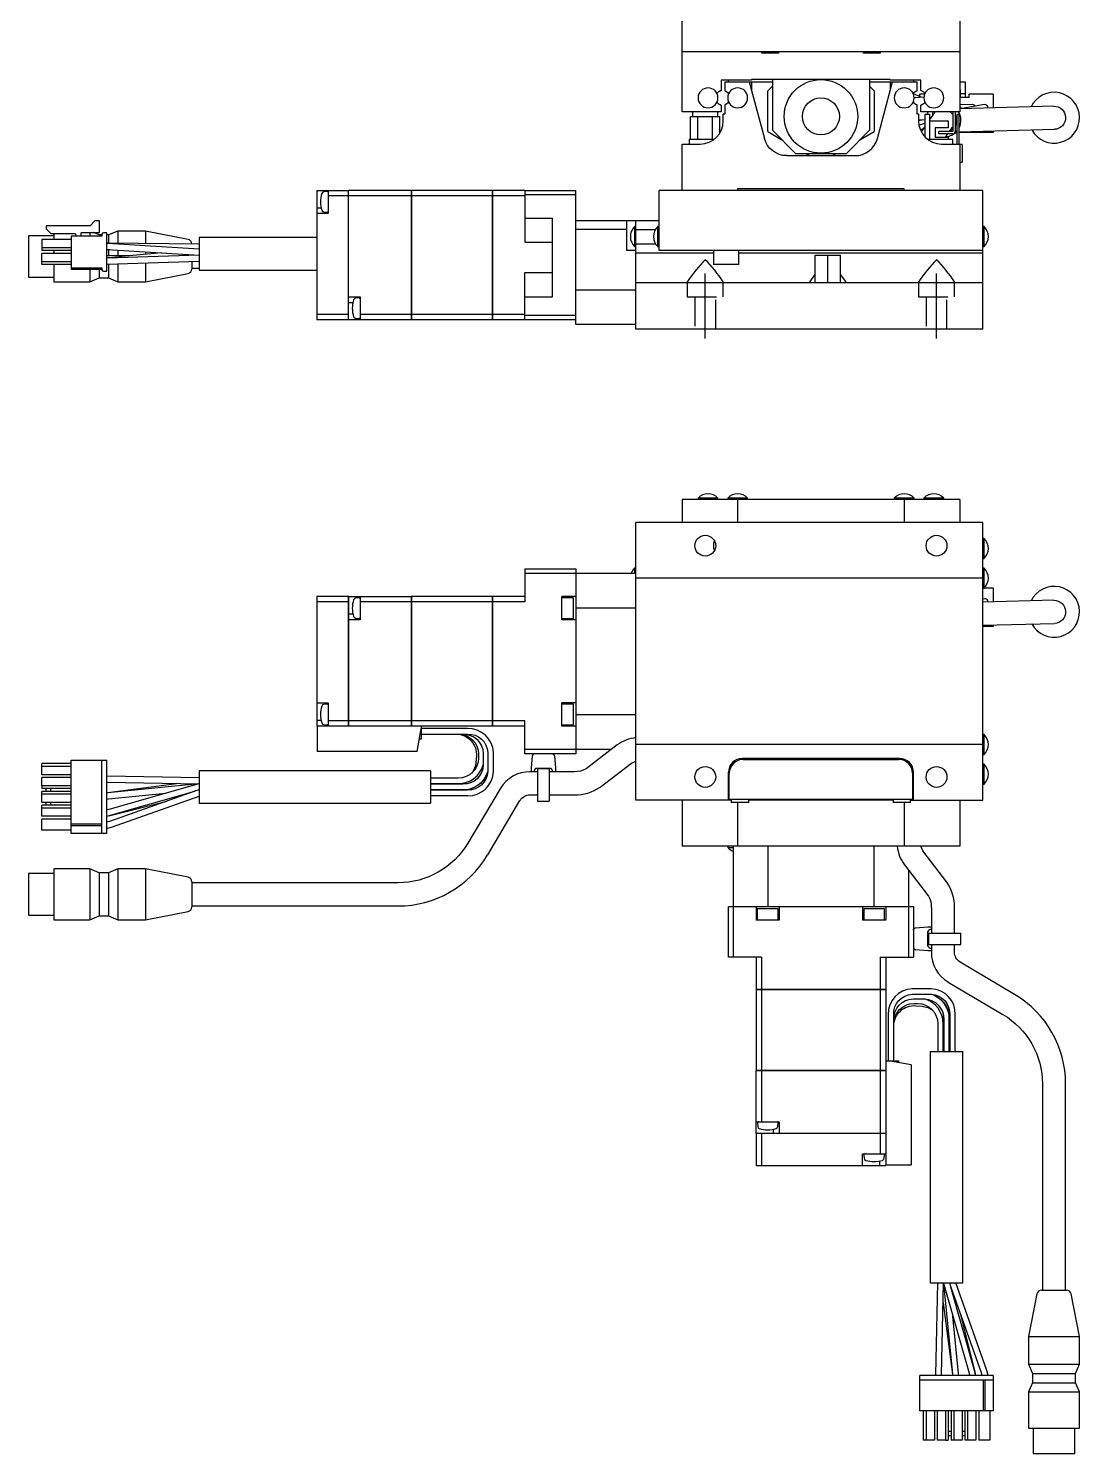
# Model space of a CAD drawing. Extents: x 0 to 994, y -8 to 791.
# Drawn here: x 256.3 to 483.5, y 10 to 318.1 of the extents above; entities that cross this region are included whole.
import ezdxf

# ---------------------------------------------------------------- set-up
doc = ezdxf.new("R2010")
doc.units = 0
doc.header["$LTSCALE"] = 0.5
doc.linetypes.add('CENTER', pattern=[50.8, 31.75, -6.35, 6.35, -6.35])
doc.linetypes.add('DASHED', pattern=[19.05, 12.7, -6.35])
for name, color, linetype in [('MSM_CENTER', 1, 'CENTER'), ('MSM_CONTINUOUS', 7, 'CONTINUOUS'), ('MSM_DASHED', 4, 'DASHED')]:
    doc.layers.add(name, color=color, linetype=linetype)

msp = doc.modelspace()

# ---------------------------------------------------------------- linework, layer by layer
at = {"layer": 'MSM_CENTER'}
for p, q in [((402.62, 251.14), (402.62, 265.14)), ((452.62, 251.14), (452.62, 265.14))]:
    msp.add_line(p, q, dxfattribs=at)
at = {"layer": 'MSM_CONTINUOUS'}
for p, q in [((397.62, 300.14), (397.62, 323.14)), ((457.62, 323.14), (457.62, 300.14)), ((397.62, 313.14), (457.62, 313.14)), ((414.82, 312.79), (414.82, 313.14)), ((418.42, 312.79), (414.82, 312.79)), ((417.37, 313.14), (417.37, 312.79)), ((418.42, 313.14), (418.42, 312.79)), ((436.82, 312.79), (436.82, 313.14)), ((440.42, 312.79), (436.82, 312.79)), ((437.87, 312.79), (437.87, 313.14)), ((440.42, 313.14), (440.42, 312.79)), ((412.62, 306.94), (406.02, 306.94)), ((406.02, 306.94), (406.02, 304.75)), ((406.82, 306.64), (406.82, 304.67)), ((406.82, 306.64), (417.12, 306.64)), ((407.62, 306.64), (407.62, 306.94)), ((412.12, 306.64), (415.41, 294.34)), ((442.62, 307.14), (412.62, 307.14)), ((412.62, 307.14), (412.62, 306.94)), ((412.62, 306.64), (412.62, 304.77)), ((417.12, 305.64), (416.12, 304.64)), ((417.12, 307.14), (417.12, 296.14)), ((438.12, 307.14), (438.12, 296.14)), ((438.12, 306.64), (448.42, 306.64)), ((439.12, 304.64), (438.12, 305.64)), ((439.82, 294.34), (443.12, 306.64)), ((442.62, 306.94), (442.62, 307.14)), ((449.22, 306.94), (442.62, 306.94)), ((442.62, 306.64), (442.62, 304.77)), ((447.62, 306.94), (447.62, 306.64)), ((448.42, 304.67), (448.42, 306.64)), ((449.22, 304.75), (449.22, 306.94)), ((458.87, 306.52), (457.62, 306.52)), ((458.87, 303.49), (458.87, 306.52)), ((406.02, 304.75), (405.66, 304.54)), ((407.62, 303.93), (407.62, 304.18)), ((407.62, 302.1), (407.62, 302.35)), ((416.12, 295.83), (416.12, 304.64)), ((439.12, 304.64), (439.12, 295.83)), ((447.62, 304.18), (447.62, 303.93)), ((449.3, 303.31), (447.62, 304.03)), ((447.62, 302.35), (447.62, 302.1)), ((448.07, 303.21), (449.88, 303.36)), ((449.02, 303.43), (449.02, 303.95)), ((450.03, 303.95), (449.02, 303.95)), ((449.58, 304.54), (449.22, 304.75)), ((457.76, 304.89), (457.62, 304.89)), ((457.76, 303.8), (457.62, 303.8)), ((459.67, 303.24), (457.62, 303.24)), ((457.76, 303.24), (457.76, 304.89)), ((458.87, 303.99), (457.76, 303.99)), ((459.67, 303.24), (459.67, 303.95)), ((464.87, 303.95), (459.67, 303.95)), ((464.87, 303.95), (464.87, 300.99)), ((406.02, 300.14), (397.62, 300.14)), ((399.44, 294.14), (399.44, 299.14)), ((399.44, 299.14), (405.79, 299.14)), ((399.87, 300.14), (399.87, 299.14)), ((401.03, 294.14), (401.03, 299.14)), ((404.2, 294.14), (404.2, 299.14)), ((405.37, 299.14), (405.37, 300.14)), ((405.66, 301.74), (406.02, 301.53)), ((405.79, 295.55), (405.79, 299.14)), ((406.02, 301.53), (406.02, 300.14)), ((406.52, 298.14), (406.52, 299.64)), ((406.82, 299.64), (406.52, 299.64)), ((406.82, 301.6), (406.82, 299.64)), ((448.42, 299.64), (448.42, 301.6)), ((448.72, 299.64), (448.42, 299.64)), ((448.72, 299.64), (448.72, 298.14)), ((449.22, 301.53), (449.58, 301.74)), ((449.22, 300.14), (449.22, 301.53)), ((457.62, 300.14), (449.22, 300.14)), ((450.12, 294.67), (450.12, 299.64)), ((450.12, 299.64), (451.12, 299.64)), ((450.72, 299.64), (450.72, 300.14)), ((451.12, 299.64), (451.12, 294.14)), ((451.93, 299.62), (451.12, 298.44)), ((451.12, 298.94), (451.39, 298.84)), ((451.82, 299.46), (451.82, 300.14)), ((456.12, 300.14), (456.12, 295.84)), ((456.62, 300.14), (456.62, 295.84)), ((457.02, 299.64), (457.02, 293.14)), ((457.02, 299.64), (457.52, 299.64)), ((457.52, 293.14), (457.52, 299.64)), ((460.41, 301.69), (457.62, 301.6)), ((477.95, 301.34), (457.62, 300.8)), ((462.98, 301.67), (458.16, 300.82)), ((416.12, 295.83), (419.2, 294.05)), ((417.12, 296.14), (422.12, 291.14)), ((433.12, 291.14), (438.12, 296.14)), ((436.03, 294.05), (439.12, 295.83)), ((449.52, 298.34), (448.7, 298.19)), ((450.12, 298.29), (448.72, 298.41)), ((450.12, 297.63), (448.81, 297.21)), ((449.02, 298.25), (449.02, 298.39)), ((449.75, 296.46), (449.12, 296.19)), ((450.12, 296.99), (449.3, 295.8)), ((451.12, 298.14), (455.12, 298.14)), ((455.12, 296.64), (452.32, 296.64)), ((452.32, 296.64), (452.32, 294.64)), ((453.12, 295.34), (453.12, 295.84)), ((456.12, 295.84), (453.12, 295.84)), ((455.12, 298.14), (455.12, 296.64)), ((455.39, 295.84), (456.05, 296.79)), ((457.52, 295.8), (478.08, 296.34)), ((464.87, 295.99), (464.87, 295.67)), ((397.62, 283.14), (397.62, 293.14)), ((397.62, 293.14), (401.52, 293.14)), ((404.52, 294.14), (399.12, 294.14)), ((399.12, 294.14), (399.12, 293.14)), ((456.12, 294.14), (450.72, 294.14)), ((452.32, 294.64), (455.12, 294.64)), ((456.12, 295.34), (453.12, 295.34)), ((453.72, 293.14), (457.62, 293.14)), ((454.57, 294.64), (455.05, 295.34)), ((455.12, 294.64), (455.12, 294.14)), ((456.12, 293.14), (456.12, 294.14)), ((457.02, 295.67), (456.76, 295.67)), ((456.88, 295.78), (457.02, 295.79)), ((464.87, 295.67), (457.52, 295.67)), ((457.62, 293.14), (457.62, 283.14)), ((458.12, 293.04), (457.62, 293.04)), ((458.12, 293.04), (458.12, 289.24)), ((420.24, 290.64), (434.99, 290.64)), ((422.12, 291.14), (433.12, 291.14)), ((424.25, 291.14), (425.12, 290.64)), ((430.12, 290.64), (430.98, 291.14)), ((457.62, 289.24), (458.12, 289.24)), ((318.62, 283.14), (318.62, 255.14)), ((318.62, 283.14), (325.51, 283.14)), ((320.91, 282.87), (320.14, 282.8)), ((321.12, 283.14), (321.12, 278.14)), ((325.51, 281.98), (321.12, 281.98)), ((325.51, 255.14), (325.51, 283.14)), ((325.52, 283.13), (325.51, 283.13)), ((325.52, 281.98), (325.51, 281.98)), ((339.12, 283.14), (325.52, 283.14)), ((325.52, 255.14), (325.52, 283.14)), ((339.12, 281.98), (325.52, 281.98)), ((339.12, 255.14), (339.12, 283.14)), ((339.12, 283.13), (339.13, 283.13)), ((339.12, 281.98), (339.13, 281.98)), ((339.13, 283.14), (339.13, 255.14)), ((356.62, 283.14), (339.13, 283.14)), ((356.62, 281.98), (339.13, 281.98)), ((356.62, 255.14), (356.62, 283.14)), ((356.62, 283.13), (356.63, 283.13)), ((356.62, 281.98), (356.63, 281.98)), ((356.63, 283.14), (356.63, 255.14)), ((363.62, 283.14), (356.63, 283.14)), ((363.62, 281.98), (356.63, 281.98)), ((363.62, 283.14), (374.62, 283.14)), ((363.62, 283.14), (363.62, 271.9)), ((374.62, 282.14), (363.62, 282.14)), ((374.62, 254.14), (374.62, 283.14)), ((462.62, 283.14), (392.62, 283.14)), ((392.62, 270.14), (392.62, 283.14)), ((445.62, 283.44), (409.62, 283.44)), ((409.62, 283.44), (409.62, 283.14)), ((445.62, 283.14), (445.62, 283.44)), ((462.62, 253.14), (462.62, 283.14)), ((318.62, 279.39), (319.56, 279.39)), ((321.12, 278.14), (318.62, 278.14)), ((320.14, 278.47), (320.91, 278.41)), ((260.11, 275.5), (260.11, 274.8)), ((269.65, 275.5), (260.11, 275.5)), ((260.11, 274.8), (261.11, 273.8)), ((270.67, 276.52), (269.65, 275.5)), ((271.67, 276.52), (270.67, 276.52)), ((271.67, 273.99), (271.67, 276.52)), ((275.61, 274.34), (273.61, 273.49)), ((275.61, 274.34), (275.61, 271.67)), ((281.62, 274.34), (275.61, 274.34)), ((281.62, 274.34), (281.62, 271.62)), ((290.81, 272.53), (281.62, 274.34)), ((363.62, 277.14), (369.62, 277.14)), ((369.62, 260.14), (369.62, 277.14)), ((374.62, 276.64), (392.62, 276.64)), ((385.62, 274.64), (374.62, 274.64)), ((385.62, 276.64), (385.62, 270.14)), ((387.32, 275.29), (387.32, 270.99)), ((387.62, 275.29), (387.32, 275.29)), ((387.62, 253.14), (387.62, 276.64)), ((387.62, 274.67), (391.84, 274.67)), ((392.32, 275.29), (392.32, 270.99)), ((392.62, 275.29), (392.32, 275.29)), ((462.91, 275.29), (462.62, 275.29)), ((462.91, 270.99), (462.91, 275.29)), ((256.32, 273.34), (256.32, 264.34)), ((261.82, 273.34), (256.32, 273.34)), ((265.57, 272.51), (259.22, 272.51)), ((259.22, 272.51), (259.22, 270.11)), ((261.11, 273.8), (266.24, 273.8)), ((261.82, 273.8), (261.82, 272.51)), ((272.2, 273.24), (265.57, 273.24)), ((265.57, 273.24), (265.57, 266.13)), ((266.52, 273.52), (266.52, 273.24)), ((267.67, 273.24), (267.67, 273.84)), ((267.82, 273.99), (271.67, 273.99)), ((269.61, 273.99), (269.61, 273.24)), ((271.61, 273.49), (270.43, 273.99)), ((271.61, 273.49), (271.61, 273.24)), ((272.2, 273.49), (271.61, 273.49)), ((272.2, 273.65), (272.2, 273.24)), ((273.22, 273.95), (272.5, 273.95)), ((273.42, 271.68), (273.21, 271.69)), ((273.22, 265.67), (273.22, 273.95)), ((273.61, 273.49), (273.22, 273.49)), ((273.55, 271.69), (273.22, 271.69)), ((293.22, 270.44), (273.42, 271.68)), ((293.22, 271.53), (273.55, 271.69)), ((273.61, 273.49), (273.61, 271.66)), ((291.62, 271.55), (291.62, 271.55)), ((293.22, 272.91), (293.22, 265.91)), ((318.62, 272.91), (293.22, 272.91)), ((363.62, 271.9), (369.62, 271.9)), ((387.62, 271.6), (391.84, 271.6)), ((265.57, 270.71), (259.22, 270.71)), ((265.57, 270.11), (259.22, 270.11)), ((259.22, 267.11), (259.22, 269.51)), ((265.57, 269.51), (259.22, 269.51)), ((261.82, 270.11), (261.82, 269.51)), ((273.22, 270.39), (273.34, 270.38)), ((273.22, 270.38), (273.34, 270.37)), ((273.88, 268.99), (273.22, 268.99)), ((273.5, 268.52), (273.22, 268.5)), ((273.29, 268.49), (273.22, 268.49)), ((293.2, 269.14), (273.29, 268.49)), ((273.34, 270.38), (293.2, 269.14)), ((273.34, 270.37), (274, 270.34)), ((285.06, 269.65), (273.5, 268.52)), ((273.61, 270.36), (273.61, 268.99)), ((278.74, 269.03), (273.88, 268.99)), ((275.61, 270.24), (275.61, 269.01)), ((281.62, 269.86), (281.62, 269.31)), ((387.62, 270.14), (385.62, 270.14)), ((387.32, 270.99), (387.62, 270.99)), ((387.62, 269.64), (404.37, 269.64)), ((392.32, 270.99), (392.62, 270.99)), ((462.62, 270.14), (392.62, 270.14)), ((404.37, 270.14), (404.37, 267.14)), ((409.87, 267.14), (409.87, 270.14)), ((409.87, 269.64), (462.62, 269.64)), ((426.37, 263.14), (426.37, 269.14)), ((426.37, 269.14), (431.87, 269.14)), ((429.12, 263.14), (429.12, 269.14)), ((431.87, 263.14), (431.87, 269.14)), ((462.62, 270.99), (462.91, 270.99)), ((265.57, 267.71), (259.22, 267.71)), ((265.57, 267.11), (259.22, 267.11)), ((261.82, 267.11), (261.82, 263.34)), ((265.57, 266.38), (272.2, 266.38)), ((265.57, 266.13), (272.2, 266.13)), ((269.61, 266.13), (269.61, 263.34)), ((271.61, 266.13), (271.61, 264.19)), ((272.2, 266.38), (272.2, 265.97)), ((272.5, 265.67), (273.22, 265.67)), ((273.22, 267.19), (273.33, 267.19)), ((273.33, 267.19), (293.22, 267.84)), ((273.61, 267.2), (273.61, 264.19)), ((275.61, 267.27), (275.61, 263.34)), ((281.62, 267.46), (281.62, 263.34)), ((281.62, 263.34), (290.81, 265.14)), ((291.62, 267.79), (291.62, 266.13)), ((291.62, 266.34), (293.22, 266.34)), ((293.22, 265.91), (318.62, 265.91)), ((363.62, 255.14), (363.62, 265.37)), ((363.62, 265.37), (369.62, 265.37)), ((409.87, 267.14), (404.37, 267.14)), ((256.32, 264.34), (261.82, 264.34)), ((261.82, 263.34), (269.61, 263.34)), ((269.61, 263.34), (271.61, 264.19)), ((271.61, 264.19), (273.61, 264.19)), ((273.61, 264.19), (275.61, 263.34)), ((275.61, 263.34), (281.62, 263.34)), ((462.62, 263.14), (387.62, 263.14)), ((398.72, 263.26), (398.88, 263.14)), ((398.72, 263.26), (398.72, 263.14)), ((406.36, 263.14), (406.52, 263.26)), ((406.52, 263.26), (406.49, 263.4)), ((406.52, 263.14), (406.52, 263.26)), ((425.22, 263.26), (425.38, 263.14)), ((425.22, 263.26), (425.38, 263.14)), ((425.27, 263.44), (426.37, 264.97)), ((432.99, 263.4), (431.87, 264.97)), ((432.86, 263.14), (433.02, 263.26)), ((432.86, 263.14), (433.02, 263.26)), ((448.72, 263.26), (448.72, 263.14)), ((448.72, 263.26), (448.88, 263.14)), ((456.36, 263.14), (456.52, 263.26)), ((456.52, 263.26), (456.49, 263.4)), ((456.52, 263.14), (456.52, 263.26)), ((325.52, 260.14), (328.02, 260.14)), ((325.52, 258.89), (326.45, 258.89)), ((327.8, 259.87), (327.03, 259.8)), ((328.02, 260.14), (328.02, 255.14)), ((363.62, 260.14), (369.62, 260.14)), ((374.62, 261.64), (387.62, 261.64)), ((325.51, 256.29), (318.62, 256.29)), ((325.52, 256.3), (325.51, 256.3)), ((339.12, 256.29), (328.02, 256.29)), ((339.12, 256.3), (339.13, 256.3)), ((356.62, 256.29), (339.13, 256.29)), ((356.62, 256.3), (356.63, 256.3)), ((363.62, 256.29), (356.63, 256.29)), ((363.62, 256.14), (374.62, 256.14)), ((325.51, 255.14), (318.62, 255.14)), ((325.52, 255.15), (325.51, 255.15)), ((339.12, 255.14), (325.52, 255.14)), ((327.03, 255.47), (327.8, 255.41)), ((339.12, 255.15), (339.13, 255.15)), ((356.62, 255.14), (339.13, 255.14)), ((356.62, 255.15), (356.63, 255.15)), ((363.62, 255.14), (356.63, 255.14)), ((374.62, 255.14), (363.62, 255.14)), ((387.62, 254.14), (374.62, 254.14)), ((462.62, 253.14), (387.62, 253.14)), ((397.62, 216.3), (397.62, 211.3)), ((457.62, 216.3), (397.62, 216.3)), ((405.37, 216.59), (401.07, 216.59)), ((401.07, 216.59), (401.07, 216.3)), ((405.37, 216.3), (405.37, 216.59)), ((411.77, 216.59), (407.47, 216.59)), ((407.47, 216.59), (407.47, 216.3)), ((409.62, 216.3), (409.62, 211.3)), ((411.77, 216.3), (411.77, 216.59)), ((447.77, 216.59), (443.47, 216.59)), ((443.47, 216.59), (443.47, 216.3)), ((445.62, 216.3), (445.62, 211.3)), ((447.77, 216.3), (447.77, 216.59)), ((454.17, 216.59), (449.87, 216.59)), ((449.87, 216.59), (449.87, 216.3)), ((454.17, 216.3), (454.17, 216.59)), ((457.62, 216.3), (457.62, 211.3)), ((462.62, 211.3), (387.62, 211.3)), ((387.62, 151.3), (387.62, 211.3)), ((462.62, 151.3), (462.62, 211.3)), ((462.91, 207.85), (462.62, 207.85)), ((462.91, 203.55), (462.91, 207.85)), ((462.62, 203.55), (462.91, 203.55)), ((363.62, 201.3), (374.62, 201.3)), ((363.62, 201.3), (363.62, 194.15)), ((387.62, 200.3), (363.62, 200.3)), ((374.62, 201.3), (374.62, 161.3)), ((387.32, 201.45), (387.32, 200.3)), ((387.62, 201.45), (387.32, 201.45)), ((462.91, 201.45), (462.62, 201.45)), ((462.91, 197.15), (462.91, 201.45)), ((462.62, 199.3), (387.62, 199.3)), ((325.51, 195.3), (318.62, 195.3)), ((318.62, 195.3), (318.62, 167.3)), ((325.51, 194.15), (318.62, 194.15)), ((325.51, 167.3), (325.51, 195.3)), ((325.52, 195.29), (325.51, 195.29)), ((325.52, 194.14), (325.51, 194.14)), ((325.52, 195.3), (325.52, 167.3)), ((325.52, 195.3), (339.12, 195.3)), ((327.8, 195.03), (327.03, 194.96)), ((328.02, 195.3), (328.02, 190.3)), ((339.12, 194.15), (328.02, 194.15)), ((339.12, 167.3), (339.12, 195.3)), ((339.12, 195.29), (339.13, 195.29)), ((339.12, 194.14), (339.13, 194.14)), ((339.13, 195.3), (339.13, 167.3)), ((356.62, 195.3), (339.13, 195.3)), ((356.62, 194.15), (339.13, 194.15)), ((356.62, 167.3), (356.62, 195.3)), ((356.62, 195.29), (356.63, 195.29)), ((356.62, 194.14), (356.63, 194.14)), ((356.63, 195.3), (356.63, 167.3)), ((363.62, 195.3), (356.63, 195.3)), ((363.62, 194.15), (356.63, 194.15)), ((374.62, 195.3), (371.62, 195.3)), ((371.62, 190.3), (371.62, 195.3)), ((374.12, 195.05), (371.62, 195.05)), ((374.12, 190.55), (374.12, 195.05)), ((462.62, 197.15), (462.91, 197.15)), ((464.87, 197.11), (462.62, 197.11)), ((462.98, 194.83), (462.62, 194.76)), ((477.95, 194.5), (462.62, 194.1)), ((464.87, 197.11), (464.87, 194.16)), ((325.52, 191.55), (326.45, 191.55)), ((387.62, 192.8), (374.62, 192.8)), ((328.02, 190.3), (325.52, 190.3)), ((327.03, 190.64), (327.8, 190.57)), ((371.62, 190.55), (374.12, 190.55)), ((374.62, 190.3), (371.62, 190.3)), ((462.62, 189.09), (478.08, 189.5)), ((464.87, 188.83), (462.62, 188.83)), ((464.87, 189.15), (464.87, 188.83)), ((318.62, 172.3), (321.12, 172.3)), ((320.91, 172.03), (320.14, 171.96)), ((321.12, 172.3), (321.12, 167.3)), ((374.62, 172.3), (371.62, 172.3)), ((371.62, 167.3), (371.62, 172.3)), ((374.12, 172.05), (371.62, 172.05)), ((374.12, 167.55), (374.12, 172.05)), ((374.62, 169.8), (387.62, 169.8)), ((318.62, 168.55), (319.56, 168.55)), ((356.62, 167.3), (318.62, 167.3)), ((318.72, 167.3), (318.72, 161.8)), ((320.14, 167.64), (320.91, 167.57)), ((325.51, 168.45), (321.12, 168.45)), ((325.52, 168.46), (325.51, 168.46)), ((325.52, 167.31), (325.51, 167.31)), ((339.12, 168.45), (325.52, 168.45)), ((339.12, 168.46), (339.13, 168.46)), ((339.12, 167.31), (339.13, 167.31)), ((356.62, 168.45), (339.13, 168.45)), ((340.35, 161.8), (341.22, 166.7)), ((341.22, 167.3), (341.22, 164.5)), ((351.22, 166.75), (341.22, 166.75)), ((356.62, 168.46), (356.63, 168.46)), ((356.62, 167.31), (356.63, 167.31)), ((363.62, 168.45), (356.63, 168.45)), ((363.62, 167.3), (356.63, 167.3)), ((363.62, 161.3), (363.62, 168.45)), ((371.62, 167.55), (374.12, 167.55)), ((374.62, 167.3), (371.62, 167.3)), ((341.22, 164.5), (340.83, 164.5)), ((341.22, 165.55), (351.22, 165.55)), ((348.74, 165.55), (348.97, 165.54)), ((462.91, 165.45), (462.62, 165.45)), ((462.91, 161.15), (462.91, 165.45)), ((340.35, 161.8), (318.72, 161.8)), ((353.14, 160.78), (353.02, 159.4)), ((353.62, 161.24), (353.62, 160.36)), ((354.62, 161.39), (354.62, 158.91)), ((355.62, 161.55), (355.62, 157.45)), ((356.82, 157.45), (356.82, 161.55)), ((363.62, 162.3), (382.38, 162.3)), ((374.62, 161.3), (363.62, 161.3)), ((365.02, 158.2), (365.25, 160.84)), ((369.99, 160.84), (370.22, 158.2)), ((383.6, 163.24), (376.85, 158.06)), ((462.62, 163.3), (387.62, 163.3)), ((444.62, 160.3), (410.62, 160.3)), ((462.62, 161.15), (462.91, 161.15)), ((259.22, 158.58), (259.22, 159.18)), ((265.57, 159.18), (259.22, 159.18)), ((265.57, 158.58), (259.22, 158.58)), ((259.22, 156.78), (259.22, 158.58)), ((265.57, 144.05), (265.57, 159.9)), ((265.57, 159.9), (273.22, 159.9)), ((272.2, 144.05), (272.2, 159.9)), ((273.22, 144.05), (273.22, 159.9)), ((293.22, 157.65), (293.22, 150.65)), ((343.22, 157.65), (293.22, 157.65)), ((343.22, 157.65), (343.22, 150.65)), ((355.61, 157.45), (355.62, 157.49)), ((366.37, 157.43), (364.72, 157.43)), ((365.02, 157.43), (365.02, 158.2)), ((366.01, 158.2), (369.22, 158.2)), ((368.87, 158.03), (366.37, 158.03)), ((366.37, 158.03), (366.37, 151.03)), ((368.87, 158.03), (368.87, 151.03)), ((374.35, 157.43), (368.87, 157.43)), ((370.22, 158.2), (370.22, 157.43)), ((379.89, 154.09), (386.64, 159.27)), ((386.64, 159.27), (387.62, 159.7)), ((407.62, 151.3), (407.62, 157.3)), ((410.82, 160.1), (444.42, 160.1)), ((447.62, 151.3), (447.62, 157.3)), ((462.91, 159.05), (462.62, 159.05)), ((462.91, 154.75), (462.91, 159.05)), ((265.57, 156.78), (259.22, 156.78)), ((259.22, 154.38), (259.22, 156.18)), ((265.57, 156.18), (259.22, 156.18)), ((265.57, 154.38), (259.22, 154.38)), ((259.22, 154.38), (259.22, 153.78)), ((273.33, 156.5), (273.22, 156.5)), ((273.22, 155.2), (273.3, 155.2)), ((273.22, 155.2), (273.37, 155.2)), ((273.3, 155.2), (293.13, 154.8)), ((293.22, 156.1), (273.33, 156.5)), ((288.92, 154.89), (273.46, 152.84)), ((293.09, 154.79), (273.5, 152.83)), ((293.13, 154.8), (273.71, 149.27)), ((293.22, 154.81), (293.13, 154.8)), ((349.22, 156.05), (343.22, 156.05)), ((343.22, 154.85), (350.22, 154.85)), ((350.22, 154.75), (343.22, 154.75)), ((350.93, 154.9), (349.72, 154.75)), ((350.22, 154.85), (350.93, 154.9)), ((350.93, 154.9), (350.96, 154.91)), ((350.96, 154.91), (350.93, 154.9)), ((407.82, 151.4), (407.82, 157.1)), ((447.42, 157.1), (447.42, 151.4)), ((462.62, 154.75), (462.91, 154.75)), ((265.57, 153.78), (259.22, 153.78)), ((265.57, 153.18), (259.22, 153.18)), ((259.22, 152.58), (259.22, 153.18)), ((265.57, 152.58), (259.22, 152.58)), ((259.22, 150.78), (259.22, 152.58)), ((260.11, 153.18), (260.11, 153.78)), ((261.11, 153.18), (261.11, 153.78)), ((273.46, 152.84), (273.22, 152.81)), ((273.5, 152.83), (273.22, 152.81)), ((273.22, 151.51), (273.63, 151.54)), ((273.63, 151.54), (286.03, 152.78)), ((292.28, 153.21), (273.81, 146.65)), ((273.98, 147.97), (286.29, 151.08)), ((274.07, 148.02), (292.28, 153.21)), ((274.25, 145.43), (293.22, 152.16)), ((293.22, 153.51), (292.28, 153.21)), ((343.22, 153.55), (350.22, 153.55)), ((351.22, 153.45), (343.22, 153.45)), ((343.22, 152.25), (351.22, 152.25)), ((358.26, 153.76), (351.28, 141.97)), ((355.58, 139.42), (362.56, 151.21)), ((364.72, 152.43), (366.37, 152.43)), ((366.37, 151.03), (368.87, 151.03)), ((368.87, 152.43), (374.35, 152.43)), ((408.22, 151.3), (387.62, 151.3)), ((397.62, 151.3), (397.62, 141.3)), ((407.62, 151.9), (407.82, 151.9)), ((447.42, 151.4), (407.82, 151.4)), ((408.22, 151.4), (408.22, 150.8)), ((412.02, 150.8), (412.02, 151.4)), ((443.22, 151.3), (412.02, 151.3)), ((437.62, 151.3), (437.62, 151.4)), ((443.22, 151.4), (443.22, 150.8)), ((447.02, 150.8), (447.02, 151.4)), ((447.02, 151.3), (462.62, 151.3)), ((447.42, 151.9), (447.62, 151.9)), ((447.52, 151.7), (447.42, 151.7)), ((447.52, 151.7), (447.52, 151.9)), ((457.62, 151.3), (457.62, 141.3)), ((265.57, 150.78), (259.22, 150.78)), ((265.57, 150.18), (259.22, 150.18)), ((259.22, 149.58), (259.22, 150.18)), ((265.57, 149.58), (259.22, 149.58)), ((259.22, 147.78), (259.22, 149.58)), ((260.11, 150.18), (260.11, 150.78)), ((261.11, 150.18), (261.11, 150.78)), ((273.21, 147.84), (274.07, 148.02)), ((273.21, 147.83), (273.98, 147.97)), ((273.71, 149.27), (273.22, 149.16)), ((293.22, 150.65), (343.22, 150.65)), ((412.02, 150.8), (408.22, 150.8)), ((409.62, 150.8), (409.62, 141.3)), ((447.02, 150.8), (443.22, 150.8)), ((445.62, 150.8), (445.62, 141.3)), ((265.57, 147.78), (259.22, 147.78)), ((259.22, 144.78), (259.22, 147.18)), ((265.57, 147.18), (259.22, 147.18)), ((265.57, 146.13), (272.2, 146.13)), ((265.57, 145.83), (272.2, 145.83)), ((273.21, 145.17), (274.25, 145.43)), ((273.81, 146.65), (273.22, 146.49)), ((273.82, 146.65), (273.22, 146.49)), ((265.57, 144.78), (259.22, 144.78)), ((273.22, 144.05), (265.57, 144.05)), ((457.62, 141.3), (397.62, 141.3)), ((407.47, 141.3), (407.47, 141.01)), ((407.47, 141.01), (408.62, 141.01)), ((408.62, 141.3), (408.62, 117.3)), ((416.12, 141.3), (416.12, 128.3)), ((439.12, 128.3), (439.12, 141.3)), ((449.65, 140.32), (449.21, 141.3)), ((454.82, 133.57), (449.65, 140.32)), ((261.82, 136.4), (261.82, 125.4)), ((269.61, 136.4), (261.82, 136.4)), ((269.61, 136.4), (269.61, 125.4)), ((271.61, 135.55), (269.61, 136.4)), ((275.61, 136.4), (273.61, 135.55)), ((275.61, 136.4), (275.61, 125.4)), ((281.62, 136.4), (275.61, 136.4)), ((281.62, 136.4), (281.62, 125.4)), ((290.81, 134.59), (281.62, 136.4)), ((445.68, 137.28), (450.85, 130.53)), ((446.62, 117.3), (446.62, 136.06)), ((256.32, 135.4), (256.32, 126.4)), ((261.82, 135.4), (256.32, 135.4)), ((271.61, 135.55), (271.61, 126.25)), ((273.61, 135.55), (271.61, 135.55)), ((273.61, 135.55), (273.61, 126.25)), ((291.62, 133.61), (291.62, 128.19)), ((336.22, 133.4), (291.62, 133.4)), ((256.32, 126.4), (261.82, 126.4)), ((281.62, 125.4), (290.81, 127.21)), ((291.62, 128.4), (336.22, 128.4)), ((407.62, 117.3), (407.62, 128.3)), ((407.62, 128.3), (447.62, 128.3)), ((413.62, 128.3), (413.62, 125.3)), ((418.37, 127.8), (413.87, 127.8)), ((413.87, 127.8), (413.87, 125.3)), ((418.37, 125.3), (418.37, 127.8)), ((418.62, 128.3), (418.62, 125.3)), ((436.62, 128.3), (436.62, 125.3)), ((441.37, 127.8), (436.87, 127.8)), ((436.87, 127.8), (436.87, 125.3)), ((441.37, 125.3), (441.37, 127.8)), ((441.62, 128.3), (441.62, 125.3)), ((447.62, 128.3), (447.62, 117.3)), ((451.49, 128.03), (451.49, 122.55)), ((456.49, 122.55), (456.49, 128.03)), ((261.82, 125.4), (269.61, 125.4)), ((269.61, 125.4), (271.61, 126.25)), ((271.61, 126.25), (273.61, 126.25)), ((273.61, 126.25), (275.61, 125.4)), ((275.61, 125.4), (281.62, 125.4)), ((418.62, 125.3), (413.62, 125.3)), ((441.62, 125.3), (436.62, 125.3)), ((448.07, 123.67), (450.72, 123.9)), ((450.72, 123.9), (451.49, 123.9)), ((450.72, 119.7), (450.72, 122.9)), ((450.89, 122.55), (450.89, 120.05)), ((450.89, 122.55), (457.89, 122.55)), ((457.89, 120.05), (457.89, 122.55)), ((414.77, 117.3), (407.62, 117.3)), ((413.62, 117.3), (413.62, 110.31)), ((414.77, 117.3), (414.77, 110.31)), ((440.46, 117.3), (447.62, 117.3)), ((440.46, 117.3), (440.46, 110.31)), ((441.62, 117.3), (441.62, 110.31)), ((450.72, 118.7), (448.07, 118.93)), ((451.49, 118.7), (450.72, 118.7)), ((450.89, 120.05), (457.89, 120.05)), ((451.49, 120.05), (451.49, 118.4)), ((456.49, 118.4), (456.49, 120.05)), ((469.49, 109.26), (457.71, 116.25)), ((455.16, 111.95), (466.94, 104.96)), ((413.62, 110.31), (441.62, 110.31)), ((413.62, 110.3), (413.62, 92.81)), ((441.62, 110.3), (413.62, 110.3)), ((413.63, 110.3), (413.63, 110.31)), ((414.77, 110.3), (414.77, 92.81)), ((414.78, 110.3), (414.78, 110.31)), ((440.46, 110.3), (440.46, 110.31)), ((440.46, 110.3), (440.46, 92.81)), ((441.61, 110.3), (441.61, 110.31)), ((441.62, 110.3), (441.62, 72.3)), ((451.46, 110.5), (447.37, 110.5)), ((447.37, 109.3), (451.46, 109.3)), ((447.53, 108.3), (450.01, 108.3)), ((451.46, 109.29), (451.42, 109.3)), ((442.17, 104.9), (442.17, 94.9)), ((443.37, 94.9), (443.37, 104.9)), ((447.68, 107.3), (448.56, 107.3)), ((448.13, 106.82), (449.52, 106.7)), ((455.47, 104.9), (455.47, 96.9)), ((456.67, 96.9), (456.67, 104.9)), ((443.37, 102.42), (443.37, 102.66)), ((452.87, 102.9), (452.87, 96.9)), ((454.01, 104.61), (454.01, 104.64)), ((454.01, 104.64), (454.01, 104.61)), ((454.07, 103.9), (454.01, 104.61)), ((454.01, 104.61), (454.17, 103.4)), ((454.07, 96.9), (454.07, 103.9)), ((454.17, 103.9), (454.17, 96.9)), ((455.37, 96.9), (455.37, 103.9)), ((451.27, 96.9), (458.27, 96.9)), ((451.27, 96.9), (451.27, 46.9)), ((458.27, 46.9), (458.27, 96.9)), ((413.62, 92.81), (441.62, 92.81)), ((441.62, 92.8), (413.62, 92.8)), ((413.62, 79.2), (413.62, 92.8)), ((413.63, 92.8), (413.63, 92.81)), ((414.77, 92.8), (414.77, 81.7)), ((414.78, 92.8), (414.78, 92.81)), ((440.46, 92.8), (440.46, 92.81)), ((440.46, 92.8), (440.46, 79.2)), ((441.61, 92.8), (441.61, 92.81)), ((441.62, 94.9), (444.42, 94.9)), ((447.12, 94.04), (442.22, 94.9)), ((444.42, 94.9), (444.42, 94.51)), ((447.12, 94.04), (447.12, 72.4)), ((475.52, 89.91), (475.52, 45.3)), ((480.52, 45.3), (480.52, 89.91)), ((413.62, 81.7), (418.62, 81.7)), ((413.89, 81.48), (413.95, 80.71)), ((417.37, 79.2), (417.37, 80.13)), ((418.28, 80.71), (418.35, 81.48)), ((418.62, 81.7), (418.62, 79.2)), ((441.62, 79.2), (413.62, 79.2)), ((413.62, 79.19), (413.62, 72.3)), ((441.62, 79.19), (413.62, 79.19)), ((413.63, 79.2), (413.63, 79.19)), ((414.77, 79.19), (414.77, 72.3)), ((414.78, 79.2), (414.78, 79.19)), ((440.46, 79.2), (440.46, 79.19)), ((440.46, 79.19), (440.46, 74.8)), ((441.61, 79.2), (441.61, 79.19)), ((436.62, 74.8), (441.62, 74.8)), ((436.62, 72.3), (436.62, 74.8)), ((436.89, 74.59), (436.95, 73.82)), ((441.28, 73.82), (441.35, 74.59)), ((413.62, 72.3), (441.62, 72.3)), ((440.37, 72.3), (440.37, 73.24)), ((441.62, 72.4), (447.12, 72.4)), ((451.27, 46.9), (458.27, 46.9)), ((452.82, 46.9), (452.42, 27.01)), ((453.72, 26.98), (454.12, 46.81)), ((454.1, 46.9), (454.12, 46.81)), ((454.12, 46.81), (459.65, 27.39)), ((454.13, 46.78), (456.09, 27.18)), ((455.41, 46.9), (455.71, 45.97)), ((463.49, 27.93), (456.76, 46.9)), ((455.71, 45.97), (462.27, 27.5)), ((460.9, 27.75), (455.71, 45.96)), ((474.32, 44.49), (472.52, 35.3)), ((475.3, 45.3), (480.73, 45.3)), ((483.52, 35.3), (481.71, 44.49)), ((454.03, 42.6), (456.08, 27.14)), ((457.38, 27.31), (456.14, 39.72)), ((460.94, 27.66), (457.84, 39.97)), ((472.52, 35.3), (483.52, 35.3)), ((472.52, 35.3), (472.52, 29.3)), ((483.52, 29.3), (483.52, 35.3)), ((461.07, 26.89), (460.9, 27.75)), ((463.75, 26.89), (463.49, 27.93)), ((472.52, 29.3), (483.52, 29.3)), ((472.52, 29.3), (473.37, 27.3)), ((482.67, 27.3), (483.52, 29.3)), ((464.87, 26.9), (449.02, 26.9)), ((449.02, 19.25), (449.02, 26.9)), ((464.87, 25.88), (449.02, 25.88)), ((452.42, 27.01), (452.42, 26.9)), ((453.72, 26.9), (453.72, 27.05)), ((453.72, 26.9), (453.72, 26.98)), ((456.08, 27.14), (456.1, 26.9)), ((456.09, 27.18), (456.11, 26.9)), ((457.41, 26.9), (457.38, 27.31)), ((459.65, 27.39), (459.76, 26.9)), ((461.08, 26.9), (460.94, 27.66)), ((462.26, 27.5), (462.43, 26.9)), ((462.27, 27.5), (462.43, 26.9)), ((462.79, 19.25), (462.79, 25.88)), ((463.09, 19.25), (463.09, 25.88)), ((464.87, 26.9), (464.87, 19.25)), ((473.37, 25.3), (472.52, 23.3)), ((473.37, 27.3), (482.67, 27.3)), ((473.37, 27.3), (473.37, 25.3)), ((473.37, 25.3), (482.67, 25.3)), ((482.67, 25.3), (482.67, 27.3)), ((483.52, 23.3), (482.67, 25.3)), ((472.52, 23.3), (483.52, 23.3)), ((472.52, 23.3), (472.52, 15.5)), ((483.52, 15.5), (483.52, 23.3)), ((464.87, 19.25), (449.02, 19.25)), ((449.74, 19.25), (449.74, 12.9)), ((450.34, 19.25), (450.34, 12.9)), ((452.14, 19.25), (452.14, 12.9)), ((452.74, 19.25), (452.74, 12.9)), ((454.54, 19.25), (454.54, 12.9)), ((455.14, 19.25), (455.14, 12.9)), ((455.74, 19.25), (455.74, 12.9)), ((456.34, 19.25), (456.34, 12.9)), ((458.14, 19.25), (458.14, 12.9)), ((458.74, 19.25), (458.74, 12.9)), ((459.34, 19.25), (459.34, 12.9)), ((461.14, 19.25), (461.14, 12.9)), ((461.74, 19.25), (461.74, 12.9)), ((464.14, 19.25), (464.14, 12.9)), ((472.52, 15.5), (483.52, 15.5)), ((473.52, 15.5), (473.52, 10)), ((482.52, 10), (482.52, 15.5)), ((450.34, 12.9), (449.74, 12.9)), ((452.14, 12.9), (450.34, 12.9)), ((454.54, 12.9), (452.74, 12.9)), ((454.54, 12.9), (455.14, 12.9)), ((455.74, 14.79), (455.14, 14.79)), ((455.74, 13.79), (455.14, 13.79)), ((456.34, 12.9), (455.74, 12.9)), ((458.14, 12.9), (456.34, 12.9)), ((458.74, 14.79), (458.14, 14.79)), ((458.74, 13.79), (458.14, 13.79)), ((459.34, 12.9), (458.74, 12.9)), ((461.14, 12.9), (459.34, 12.9)), ((464.14, 12.9), (461.74, 12.9)), ((473.52, 10), (482.52, 10))]:
    msp.add_line(p, q, dxfattribs=at)
at = {"layer": 'MSM_CONTINUOUS', "extrusion": (0, 0, -1)}
for centre in [(-403.22, 303.14), (-409.62, 303.14), (-445.62, 303.14), (-452.02, 303.14)]:
    msp.add_circle(centre, 2.15, dxfattribs=at)
at = {"layer": 'MSM_CONTINUOUS'}
for centre, radius in [((427.62, 299.14), 7.95), ((427.62, 299.14), 4), ((402.62, 206.3), 2.25), ((452.62, 206.3), 2.25), ((402.62, 156.3), 2.25), ((452.62, 156.3), 2.25)]:
    msp.add_circle(centre, radius, dxfattribs=at)
at = {"layer": 'MSM_CONTINUOUS', "extrusion": (0, 0, -1)}
for centre, radius, start, end in [((-416.12, 310.64), 2.25, 72.8538, 107.1462), ((-439.12, 310.64), 2.25, 72.8538, 107.1462), ((-406.42, 303.14), 1.59, 104.594, 143.221), ((-406.42, 303.14), 1.59, 216.779, 255.406), ((-448.82, 303.14), 1.59, 36.779, 75.406), ((-448.82, 303.14), 1.59, 284.594, 323.221), ((-459.12, 303.49), 0.25, 270, 0), ((-453.99, 298.21), 2.5, 34.5025, 50.5936), ((-453.99, 298.21), 2.5, 129.4064, 148.4167), ((-454.39, 298.24), 2.5, 130.5358, 133.7791), ((-454.39, 298.24), 2.5, 153.1104, 206.8896), ((-478.02, 298.84), 2.5, 88.4942, 268.4942), ((-454.39, 298.24), 2.5, 226.2209, 243.4201), ((-453.99, 298.21), 2.5, 211.5833, 214.5025), ((-420.24, 295.64), 5, 270, 345), ((-266.24, 273.52), 0.28, 90, 180), ((-267.82, 273.84), 0.15, 0, 90), ((-478.02, 192), 2.5, 88.4942, 268.4942), ((-348.77, 161.16), 4.39, 89.8692, 184.9179), ((-349.26, 161.19), 4.36, 89.4143, 179.4108), ((-350.33, 161.27), 4.29, 88.4433, 178.358), ((-351.41, 161.34), 4.22, 87.4296, 177.1458), ((-349.26, 160.41), 4.36, 180.6063, 270.5686), ((-369.49, 160.8), 0.5, 90, 175), ((-350.33, 159.04), 4.29, 181.6879, 271.5108), ((-351.4, 157.67), 4.22, 182.931, 272.4936), ((-348.66, 159.78), 4.37, 185.0458, 217.0419), ((-374.5, 162.06), 4.64, 239.639, 271.9447), ((-350.32, 158.9), 5.45, 203.9954, 268.8909), ((-364.72, 149.93), 2.5, 30.678, 90.0073), ((-336.22, 150.9), 17.5, 210.6743, 270.0039), ((-446.85, 128.19), 4.64, 149.639, 181.9447), ((-448.12, 123.17), 0.5, 0, 85), ((-458.99, 118.4), 2.5, 300.678, 0.0073), ((-447.58, 105.09), 4.22, 357.4296, 87.1458), ((-447.65, 104.02), 4.29, 358.4433, 88.358), ((-449.88, 104.01), 4.29, 91.6879, 181.5108), ((-451.25, 105.08), 4.22, 92.931, 182.4936), ((-450.02, 104.01), 5.45, 113.9954, 178.8909), ((-447.72, 102.94), 4.36, 359.4143, 89.4108), ((-447.76, 102.45), 4.39, 359.8692, 94.9179), ((-448.51, 102.94), 4.36, 90.6063, 180.5686), ((-449.13, 102.35), 4.37, 95.0458, 127.0419), ((-458.02, 89.91), 17.5, 120.6743, 180.0039)]:
    msp.add_arc(centre, radius, start, end, dxfattribs=at)
at = {"layer": 'MSM_CONTINUOUS'}
for centre, radius, start, end in [((406.53, 303.02), 1.75, 120, 142.4351), ((406.53, 303.25), 1.75, 217.5649, 240), ((448.12, 302.71), 0.5, 95, 134.6293), ((448.7, 303.02), 1.75, 37.5649, 60), ((448.7, 303.25), 1.75, 300, 322.4351), ((478.02, 298.84), 5.5, 208.5415, 154.47), ((454.39, 298.24), 3.5, 333.4058, 32.8783), ((454.77, 299.41), 3.5, 23.231, 35.4832), ((460.43, 301.03), 0.655, 26.0262, 91.9713), ((463.1, 301.03), 0.651, 354.4954, 100.6104), ((401.52, 298.14), 5, 270, 0), ((453.72, 298.14), 5, 180, 270), ((454.39, 298.24), 3.5, 274.1963, 318.7068), ((456.12, 295.84), 0.5, 270, 0), ((434.99, 295.64), 5, 270, 345), ((325.43, 280.64), 6, 162.3708, 197.6291), ((320.19, 282.3), 0.5, 95, 162.3708), ((320.93, 282.67), 0.2, 18.1949, 95), ((320.19, 278.97), 0.5, 197.6292, 265), ((320.93, 278.61), 0.2, 265, 341.8051), ((389.42, 273.14), 3, 134.22, 225.78), ((394.42, 273.14), 3, 134.22, 225.78), ((460.82, 273.14), 3, 314.22, 45.7799), ((272.5, 273.65), 0.3, 90, 180), ((290.62, 271.55), 1, 0, 78.8813), ((430.95, 240.98), 39.24, 136.2099, 145.0861), ((375.97, 242.44), 37.02, 34.4716, 43.9566), ((480.95, 240.98), 39.24, 136.2099, 145.0861), ((425.97, 242.44), 37.02, 34.4716, 43.9566), ((272.5, 265.97), 0.3, 180, 270), ((290.62, 266.13), 1, 281.1187, 0), ((399.45, 263.16), 0.741, 157.6114, 172.1505), ((426.08, 263.12), 0.878, 158.7485, 171.0152), ((430.6, 262.79), 2.46, 10.957, 14.1724), ((449.45, 263.16), 0.741, 157.6114, 172.1505), ((332.32, 257.64), 6, 162.3708, 197.6291), ((327.08, 259.3), 0.5, 95, 162.3708), ((327.82, 259.67), 0.2, 0, 95), ((327.08, 255.97), 0.5, 197.6292, 265), ((327.82, 255.61), 0.2, 265, 360), ((403.22, 214.5), 3, 44.22, 135.7799), ((409.62, 214.5), 3, 44.22, 135.7799), ((445.62, 214.5), 3, 44.22, 135.7799), ((452.02, 214.5), 3, 44.22, 135.7799), ((407.12, 206.3), 2.75, 156.8082, 203.1918), ((460.82, 205.7), 3, 314.22, 45.7799), ((389.42, 199.3), 3, 134.22, 160.5288), ((460.82, 199.3), 3, 314.22, 45.7799), ((478.02, 192), 5.5, 208.5415, 154.47), ((332.32, 192.8), 6, 162.3708, 197.6291), ((327.08, 194.47), 0.5, 95, 162.3708), ((327.82, 194.83), 0.2, 0, 95), ((463.1, 194.19), 0.651, 354.4371, 100.6671), ((327.08, 191.13), 0.5, 197.6292, 265), ((327.82, 190.77), 0.2, 265, 360), ((325.43, 169.8), 6, 162.3708, 197.6291), ((320.19, 171.47), 0.5, 95, 162.3708), ((320.93, 171.83), 0.2, 18.1949, 95), ((320.19, 168.13), 0.5, 197.6292, 265), ((320.93, 167.77), 0.2, 265, 341.8051), ((351.41, 161.34), 5.41, 2.1863, 92.0343), ((388.62, 156.26), 8.59, 96.6876, 125.7521), ((460.82, 163.3), 3, 314.22, 45.7799), ((365.75, 160.8), 0.5, 90, 175), ((410.62, 157.3), 3, 90, 180), ((444.62, 157.3), 3, 0, 90), ((349.25, 160.44), 5.59, 269.7079, 344.0346), ((350.29, 159.12), 5.57, 269.2277, 342.6191), ((351.41, 157.65), 5.41, 267.9067, 357.8727), ((364.72, 149.93), 7.5, 89.9978, 149.3281), ((366.65, 157.34), 1.07, 126.5356, 175.3004), ((368.57, 157.33), 1.08, 5.0995, 53.0681), ((410.82, 157.1), 3, 90, 180), ((444.42, 157.1), 3, 0, 90), ((460.82, 156.9), 3, 314.22, 45.7799), ((374.58, 161.72), 9.29, 268.5737, 304.8576), ((336.22, 150.9), 22.5, 269.9968, 329.3272), ((409.62, 143.1), 3, 224.22, 250.5288), ((452.65, 142.3), 8.59, 186.6876, 215.7521), ((290.62, 133.61), 1, 0, 78.8813), ((447.2, 128.26), 9.29, 358.5737, 34.8576), ((290.62, 128.19), 1, 281.1187, 0), ((451.58, 122.25), 1.08, 95.0995, 143.0681), ((448.12, 119.43), 0.5, 180, 265), ((451.57, 120.33), 1.07, 216.5356, 265.3004), ((458.99, 118.4), 7.5, 179.9978, 239.3281), ((447.58, 105.09), 5.41, 92.1863, 182.0343), ((448.48, 102.93), 5.59, 359.7079, 74.0346), ((451.26, 105.1), 5.41, 357.9067, 87.8727), ((449.8, 103.98), 5.57, 359.2277, 72.6191), ((458.02, 89.91), 22.5, 359.9968, 59.3272), ((414.09, 81.5), 0.2, 90, 185), ((414.45, 80.76), 0.5, 185, 252.3708), ((416.12, 86), 6, 252.3708, 287.6292), ((417.78, 80.76), 0.5, 287.6292, 355), ((418.15, 81.5), 0.2, 355, 90), ((437.09, 74.61), 0.2, 108.1949, 185), ((441.15, 74.61), 0.2, 355, 71.8051), ((437.45, 73.87), 0.5, 185, 252.3708), ((439.12, 79.11), 6, 252.3708, 287.6292), ((440.78, 73.87), 0.5, 287.6292, 355), ((475.3, 44.3), 1, 90, 168.8813), ((480.73, 44.3), 1, 11.1187, 90)]:
    msp.add_arc(centre, radius, start, end, dxfattribs=at)
at = {"layer": 'MSM_DASHED'}
for p, q in [((398.72, 263.14), (398.72, 260.14)), ((406.52, 260.14), (406.52, 263.14)), ((448.72, 263.14), (448.72, 260.14)), ((456.52, 260.14), (456.52, 263.14)), ((398.72, 260.14), (406.52, 260.14)), ((400.37, 260.14), (400.37, 253.14)), ((404.87, 253.14), (404.87, 260.14)), ((448.72, 260.14), (456.52, 260.14)), ((450.37, 260.14), (450.37, 253.14)), ((454.87, 253.14), (454.87, 260.14))]:
    msp.add_line(p, q, dxfattribs=at)

doc.saveas('drawing.dxf')
